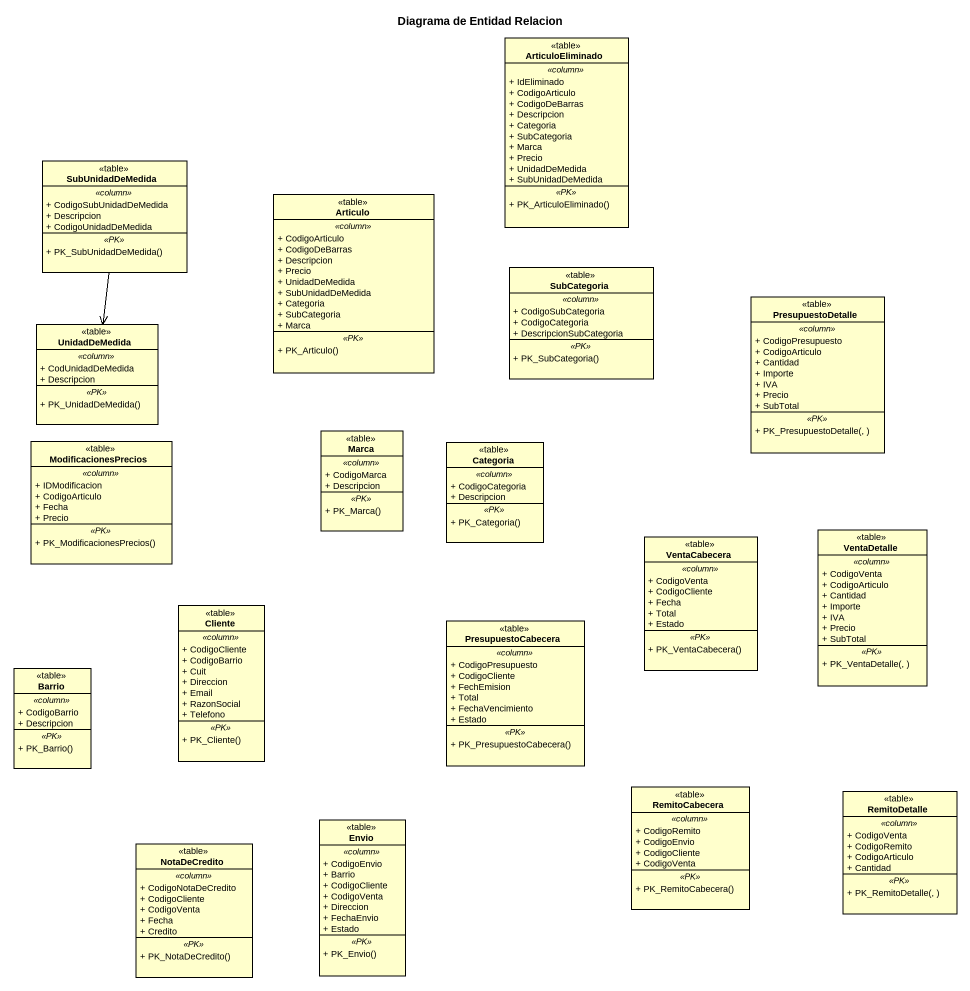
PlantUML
@startuml
title Diagrama de Entidad Relacion
hide circle
hide empty members
skinparam classAttributeIconSize 0
class ArticuloEliminado <<table>> {
  .. <<column>> ..
  + IdEliminado
  + CodigoArticulo
  + CodigoDeBarras
  + Descripcion
  + Categoria
  + SubCategoria
  + Marca
  + Precio
  + UnidadDeMedida
  + SubUnidadDeMedida
  .. <<PK>> ..
  + PK_ArticuloEliminado()
}
class SubUnidadDeMedida <<table>> {
  .. <<column>> ..
  + CodigoSubUnidadDeMedida
  + Descripcion
  + CodigoUnidadDeMedida
  .. <<PK>> ..
  + PK_SubUnidadDeMedida()
}
class Articulo <<table>> {
  .. <<column>> ..
  + CodigoArticulo
  + CodigoDeBarras
  + Descripcion
  + Precio
  + UnidadDeMedida
  + SubUnidadDeMedida
  + Categoria
  + SubCategoria
  + Marca
  .. <<PK>> ..
  + PK_Articulo()
}
class SubCategoria <<table>> {
  .. <<column>> ..
  + CodigoSubCategoria
  + CodigoCategoria
  + DescripcionSubCategoria
  .. <<PK>> ..
  + PK_SubCategoria()
}
class UnidadDeMedida <<table>> {
  .. <<column>> ..
  + CodUnidadDeMedida
  + Descripcion
  .. <<PK>> ..
  + PK_UnidadDeMedida()
}
class PresupuestoDetalle <<table>> {
  .. <<column>> ..
  + CodigoPresupuesto
  + CodigoArticulo
  + Cantidad
  + Importe
  + IVA
  + Precio
  + SubTotal
  .. <<PK>> ..
  + PK_PresupuestoDetalle(, )
}
class ModificacionesPrecios <<table>> {
  .. <<column>> ..
  + IDModificacion
  + CodigoArticulo
  + Fecha
  + Precio
  .. <<PK>> ..
  + PK_ModificacionesPrecios()
}
class Marca <<table>> {
  .. <<column>> ..
  + CodigoMarca
  + Descripcion
  .. <<PK>> ..
  + PK_Marca()
}
class Categoria <<table>> {
  .. <<column>> ..
  + CodigoCategoria
  + Descripcion
  .. <<PK>> ..
  + PK_Categoria()
}
class VentaCabecera <<table>> {
  .. <<column>> ..
  + CodigoVenta
  + CodigoCliente
  + Fecha
  + Total
  + Estado
  .. <<PK>> ..
  + PK_VentaCabecera()
}
class VentaDetalle <<table>> {
  .. <<column>> ..
  + CodigoVenta
  + CodigoArticulo
  + Cantidad
  + Importe
  + IVA
  + Precio
  + SubTotal
  .. <<PK>> ..
  + PK_VentaDetalle(, )
}
class Cliente <<table>> {
  .. <<column>> ..
  + CodigoCliente
  + CodigoBarrio
  + Cuit
  + Direccion
  + Email
  + RazonSocial
  + Telefono
  .. <<PK>> ..
  + PK_Cliente()
}
class PresupuestoCabecera <<table>> {
  .. <<column>> ..
  + CodigoPresupuesto
  + CodigoCliente
  + FechEmision
  + Total
  + FechaVencimiento
  + Estado
  .. <<PK>> ..
  + PK_PresupuestoCabecera()
}
class Barrio <<table>> {
  .. <<column>> ..
  + CodigoBarrio
  + Descripcion
  .. <<PK>> ..
  + PK_Barrio()
}
class RemitoCabecera <<table>> {
  .. <<column>> ..
  + CodigoRemito
  + CodigoEnvio
  + CodigoCliente
  + CodigoVenta
  .. <<PK>> ..
  + PK_RemitoCabecera()
}
class Envio <<table>> {
  .. <<column>> ..
  + CodigoEnvio
  + Barrio
  + CodigoCliente
  + CodigoVenta
  + Direccion
  + FechaEnvio
  + Estado
  .. <<PK>> ..
  + PK_Envio()
}
class RemitoDetalle <<table>> {
  .. <<column>> ..
  + CodigoVenta
  + CodigoRemito
  + CodigoArticulo
  + Cantidad
  .. <<PK>> ..
  + PK_RemitoDetalle(, )
}
class NotaDeCredito <<table>> {
  .. <<column>> ..
  + CodigoNotaDeCredito
  + CodigoCliente
  + CodigoVenta
  + Fecha
  + Credito
  .. <<PK>> ..
  + PK_NotaDeCredito()
}
SubUnidadDeMedida --> UnidadDeMedida
@enduml
